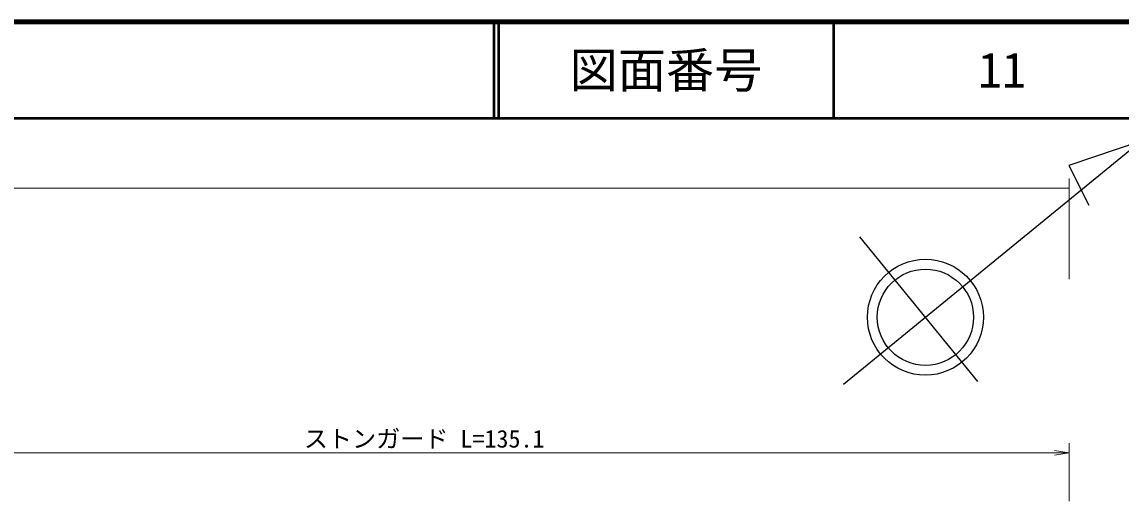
# Model space of a CAD drawing. Units: millimetres, scale not verified. Extents: x 40000 to 680000, y 20000 to 380000.
# Drawn here: x 459788 to 573846, y 330259 to 380000 of the extents above; entities that cross this region are included whole.
import ezdxf
from ezdxf.enums import TextEntityAlignment as Align

# ---------------------------------------------------------------- set-up
doc = ezdxf.new("R2010")
doc.units = ezdxf.units.MM
doc.header["$LTSCALE"] = 1000
for name, color, linetype, lineweight in [('M-BMK-SRVR', 3, 'Continuous', 25), ('M-STR-HTXT', 7, 'Continuous', 13), ('M-TTL', 2, 'Continuous', 140), ('M-TTL-LINE', 7, 'Continuous', 50)]:
    doc.layers.add(name, color=color, linetype=linetype, lineweight=lineweight)
doc.layers.add('M-TTL-TXT', color=7, linetype='Continuous')
doc.styles.add('ＭＳ ゴシック', font='')
doc.styles.get('ＭＳ ゴシック').set_extended_font_data('MS Gothic')

# ---------------------------------------------------------------- blocks, each defined once
blk = doc.blocks.new('open_arrow')
at = {"color": 0, "linetype": 'Continuous', "lineweight": -2}
blk.add_lwpolyline([(7.5, 1.25), (0, 0), (7.5, -1.25)], dxfattribs=at)

msp = doc.modelspace()

# ---------------------------------------------------------------- linework, layer by layer
at = {"layer": 'M-BMK-SRVR'}
for p, q in [((545052, 342394), (575914, 367635)), ((575914, 367635), (568431, 365106)), ((568431, 365106), (570514, 360993)), ((558995, 342679), (546730, 357674))]:
    msp.add_line(p, q, dxfattribs=at)
for radius in [6019, 4996]:
    msp.add_circle((553546, 349341), radius, dxfattribs=at)
at = {"layer": 'M-STR-HTXT'}
for p, q in [((318244, 362733), (568451, 362733)), ((568451, 353292), (568451, 363733)), ((568451, 330259), (568451, 336259)), ((433579, 335259), (568451, 335259))]:
    msp.add_line(p, q, dxfattribs=at)
at = {"layer": 'M-TTL'}
msp.add_line((680000, 380000), (40000, 380000), dxfattribs=at)
at = {"layer": 'M-TTL-LINE'}
for p, q in [((508747, 380000), (508747, 370000)), ((509247, 380000), (509247, 370000)), ((543997, 380000), (543997, 370000)), ((40000, 370000), (680000, 370000))]:
    msp.add_line(p, q, dxfattribs=at)

# ---------------------------------------------------------------- block references
at = {"layer": 'M-STR-HTXT', "xscale": 200, "yscale": 200, "rotation": 180}
msp.add_blockref('open_arrow', (568451, 335259), dxfattribs=at)

# ---------------------------------------------------------------- texts
at = {"layer": 'M-STR-HTXT', "style": 'ＭＳ ゴシック'}
msp.add_text('ストンガード L=135.1', height=1833, dxfattribs=at).set_placement((501530, 335259), align=Align.BOTTOM_CENTER)
at = {"layer": 'M-TTL-TXT', "style": 'ＭＳ ゴシック'}
for s, p in [('図面番号', (526622, 375000)), ('11', (561497, 375000))]:
    msp.add_text(s, height=3666, dxfattribs=at).set_placement(p, align=Align.MIDDLE_CENTER)

doc.saveas('drawing.dxf')
